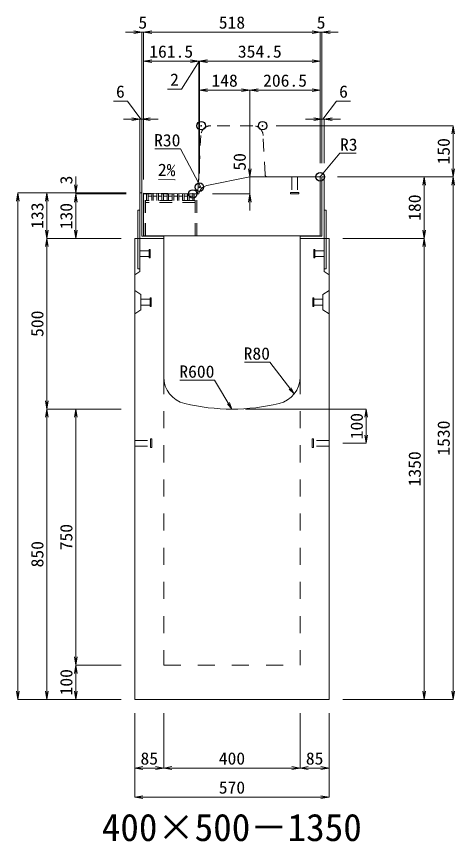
# Model space of a CAD drawing. Units: millimetres at full size. Extents: x -1809 to 57027, y -20349 to 17321.
# Drawn here: x 40936 to 42221, y -10912 to -8496 of the extents above; entities that cross this region are included whole.
import ezdxf
from ezdxf.enums import TextEntityAlignment as Align

# ---------------------------------------------------------------- set-up
doc = ezdxf.new("R2010")
doc.units = ezdxf.units.MM
doc.header["$LTSCALE"] = 50
doc.header["$PDMODE"] = 32
doc.header["$PDSIZE"] = 25
doc.linetypes.add('USER1', pattern=[2, 1, -1])
doc.linetypes.add('USER2', pattern=[1.35, 0.75, -0.6])
for name, color, linetype, lineweight in [('インサート', 3, 'USER2', 9), ('グレーチング', 7, 'USER2', 5), ('受枠', 3, 'Continuous', 5), ('寸法線', 7, 'Continuous', 13), ('引出線', 4, 'Continuous', 13), ('本体', 2, 'Continuous', 13)]:
    doc.layers.add(name, color=color, linetype=linetype, lineweight=lineweight)
doc.layers.add('作業エリア', color=11, linetype='Continuous')
doc.layers.add('文字', color=7, linetype='Continuous')
doc.styles.add('ＭＳ 明朝', font='')
doc.styles.get('ＭＳ 明朝').set_extended_font_data('MS Mincho')

# ---------------------------------------------------------------- blocks, each defined once
blk = doc.blocks.new('open_arrow')
at = {"color": 0, "linetype": 'Continuous', "lineweight": -2}
blk.add_lwpolyline([(7.5, 1.25), (0, 0), (7.5, -1.25)], dxfattribs=at)

msp = doc.modelspace()

# ---------------------------------------------------------------- linework, layer by layer
at = {"layer": 'インサート'}
for p, q in [((41743.74, -8966.05), (41743.74, -9012.05)), ((41743.74, -8966.05), (41760.74, -8966.05)), ((41760.74, -8966.05), (41760.74, -9012.05)), ((41739.74, -9016.05), (41739.74, -9012.05)), ((41739.74, -9012.05), (41764.74, -9012.05)), ((41739.74, -9016.05), (41764.74, -9016.05)), ((41764.74, -9012.05), (41764.74, -9016.05)), ((41328.24, -9178.55), (41325.24, -9178.55)), ((41325.24, -9178.55), (41325.24, -9203.55)), ((41328.24, -9203.55), (41328.24, -9178.55)), ((41808.24, -9178.55), (41811.24, -9178.55)), ((41808.24, -9203.55), (41808.24, -9178.55)), ((41811.24, -9178.55), (41811.24, -9203.55)), ((41298.24, -9182.55), (41325.24, -9182.55)), ((41298.24, -9182.55), (41298.24, -9199.55)), ((41298.24, -9199.55), (41325.24, -9199.55)), ((41325.24, -9203.55), (41328.24, -9203.55)), ((41811.24, -9203.55), (41808.24, -9203.55)), ((41838.24, -9182.55), (41811.24, -9182.55)), ((41838.24, -9199.55), (41811.24, -9199.55)), ((41838.24, -9182.55), (41838.24, -9199.55)), ((41301.44, -9324.55), (41328.44, -9324.55)), ((41301.44, -9324.55), (41301.44, -9341.55)), ((41331.44, -9320.55), (41328.44, -9320.55)), ((41328.44, -9320.55), (41328.44, -9345.55)), ((41331.44, -9345.55), (41331.44, -9320.55)), ((41805.04, -9320.55), (41808.04, -9320.55)), ((41805.04, -9345.55), (41805.04, -9320.55)), ((41808.04, -9320.55), (41808.04, -9345.55)), ((41835.04, -9324.55), (41808.04, -9324.55)), ((41835.04, -9324.55), (41835.04, -9341.55)), ((41301.44, -9341.55), (41328.44, -9341.55)), ((41328.44, -9345.55), (41331.44, -9345.55)), ((41808.04, -9345.55), (41805.04, -9345.55)), ((41835.04, -9341.55), (41808.04, -9341.55)), ((41329.24, -9758.55), (41329.24, -9733.55)), ((41329.24, -9733.55), (41333.24, -9733.55)), ((41333.24, -9758.55), (41333.24, -9733.55)), ((41803.24, -9733.55), (41807.24, -9733.55)), ((41803.24, -9733.55), (41803.24, -9758.55)), ((41807.24, -9733.55), (41807.24, -9758.55)), ((41283.24, -9737.55), (41329.24, -9737.55)), ((41283.24, -9754.55), (41283.24, -9737.55)), ((41283.24, -9754.55), (41329.24, -9754.55)), ((41333.24, -9758.55), (41329.24, -9758.55)), ((41807.24, -9758.55), (41803.24, -9758.55)), ((41853.24, -9737.55), (41807.24, -9737.55)), ((41853.24, -9754.55), (41807.24, -9754.55)), ((41853.24, -9737.55), (41853.24, -9754.55))]:
    msp.add_line(p, q, dxfattribs=at)
at = {"layer": 'グレーチング'}
for p, q in [((41310.24, -9139.05), (41310.24, -9016.05)), ((41465.24, -9016.05), (41310.24, -9016.05)), ((41314.74, -9139.05), (41314.74, -9016.05)), ((41460.74, -9035.05), (41314.74, -9035.05)), ((41317.74, -9035.05), (41317.74, -9016.05)), ((41322.24, -9035.05), (41322.24, -9016.05)), ((41332.8, -9022.05), (41322.24, -9022.05)), ((41332.8, -9035.05), (41332.8, -9016.05)), ((41337.3, -9035.05), (41337.3, -9016.05)), ((41347.85, -9022.05), (41337.3, -9022.05)), ((41347.85, -9035.05), (41347.85, -9016.05)), ((41352.35, -9035.05), (41352.35, -9016.05)), ((41362.91, -9022.05), (41352.35, -9022.05)), ((41362.91, -9035.05), (41362.91, -9016.05)), ((41367.41, -9035.05), (41367.41, -9016.05)), ((41377.96, -9022.05), (41367.41, -9022.05)), ((41377.96, -9035.05), (41377.96, -9016.05)), ((41382.46, -9035.05), (41382.46, -9016.05)), ((41393.02, -9022.05), (41382.46, -9022.05)), ((41393.02, -9035.05), (41393.02, -9016.05)), ((41397.52, -9035.05), (41397.52, -9016.05)), ((41408.07, -9022.05), (41397.52, -9022.05)), ((41408.07, -9035.05), (41408.07, -9016.05)), ((41412.57, -9035.05), (41412.57, -9016.05)), ((41423.13, -9022.05), (41412.57, -9022.05)), ((41423.13, -9035.05), (41423.13, -9016.05)), ((41427.63, -9035.05), (41427.63, -9016.05)), ((41438.19, -9022.05), (41427.63, -9022.05)), ((41438.19, -9035.05), (41438.19, -9016.05)), ((41442.69, -9035.05), (41442.69, -9016.05)), ((41453.24, -9022.05), (41442.69, -9022.05)), ((41453.24, -9035.05), (41453.24, -9016.05)), ((41457.74, -9035.05), (41457.74, -9016.05)), ((41460.74, -9139.05), (41460.74, -9016.05)), ((41465.24, -9139.05), (41465.24, -9016.05)), ((41460.74, -9041.05), (41314.74, -9041.05))]:
    msp.add_line(p, q, dxfattribs=at)
at = {"layer": '作業エリア'}
for p in [(41478.24, -8816.05), (41658.24, -8816.05), (41827.24, -8966.05), (41472.74, -8996.05), (41453.24, -9016.05)]:
    msp.add_point(p, dxfattribs=at)
at = {"layer": '受枠'}
for p, q in [((41832.24, -8966.05), (41838.24, -8966.05)), ((41832.24, -9140.05), (41832.24, -8966.05)), ((41838.24, -9235.05), (41838.24, -8966.05)), ((41304.24, -9013.05), (41298.24, -9013.05)), ((41298.24, -9235.05), (41298.24, -9013.05)), ((41304.24, -9140.05), (41304.24, -9013.05)), ((41298.24, -9063.05), (41292.24, -9063.05)), ((41292.24, -9235.05), (41292.24, -9063.05)), ((41838.24, -9063.05), (41844.24, -9063.05)), ((41844.24, -9235.05), (41844.24, -9063.05)), ((41368.24, -9146.05), (41298.24, -9146.05)), ((41368.24, -9140.05), (41304.24, -9140.05)), ((41368.24, -9146.05), (41368.24, -9140.05)), ((41768.24, -9140.05), (41832.24, -9140.05)), ((41768.24, -9146.05), (41768.24, -9140.05)), ((41768.24, -9146.05), (41838.24, -9146.05)), ((41298.24, -9235.05), (41292.24, -9235.05)), ((41838.24, -9235.05), (41844.24, -9235.05))]:
    msp.add_line(p, q, dxfattribs=at)
at = {"layer": '寸法線'}
for p, q in [((41357.24, -8541.93), (41256.24, -8541.93)), ((41304.24, -8973.03), (41304.24, -8541.93)), ((41827.24, -8541.93), (41309.24, -8541.93)), ((41309.24, -8973.25), (41309.24, -8541.93)), ((41309.24, -8973.25), (41309.24, -8541.93)), ((41779.24, -8541.93), (41880.24, -8541.93)), ((41827.24, -8926.03), (41827.24, -8541.93)), ((41827.24, -8926.03), (41827.24, -8541.93)), ((41832.24, -8926.03), (41832.24, -8541.93)), ((41518.81, -8626.93), (41309.24, -8626.93)), ((41309.24, -8973.25), (41309.24, -8626.93)), ((41471.78, -8626.93), (41420.05, -8709.16)), ((41520.74, -8626.93), (41422.81, -8626.93)), ((41470.81, -8976.03), (41470.81, -8626.93)), ((41827.24, -8626.93), (41472.74, -8626.93)), ((41472.74, -8956.03), (41472.74, -8626.93)), ((41827.24, -8926.03), (41827.24, -8626.93)), ((41470.81, -8976.03), (41470.81, -8673.47)), ((41472.74, -8956.03), (41472.74, -8671.93)), ((41420.05, -8709.16), (41379.64, -8709.16)), ((41472.74, -8711.93), (41620.74, -8711.93)), ((41472.74, -8956.03), (41472.74, -8711.93)), ((41620.74, -8926.03), (41620.74, -8711.93)), ((41620.74, -8711.93), (41827.24, -8711.93)), ((41620.74, -8926.03), (41620.74, -8711.93)), ((41827.24, -8926.03), (41827.24, -8711.93)), ((41261.62, -8744.13), (41220.39, -8744.13)), ((41301.24, -8796.93), (41261.62, -8744.13)), ((41835.24, -8796.93), (41874.86, -8744.13)), ((41874.86, -8744.13), (41916.09, -8744.13)), ((41352.24, -8796.93), (41250.24, -8796.93)), ((41298.24, -9058.03), (41298.24, -8796.93)), ((41304.24, -9058.03), (41304.24, -8796.93)), ((41698.26, -8816.05), (42217.02, -8816.05)), ((41784.24, -8796.93), (41886.24, -8796.93)), ((41832.24, -8926.03), (41832.24, -8796.93)), ((41838.24, -8926.03), (41838.24, -8796.93)), ((42217.02, -8816.05), (42217.02, -8966.05)), ((41620.74, -8918.05), (41620.74, -9064.05)), ((41110.3, -8965.05), (41110.3, -9064.05)), ((41878.26, -8966.05), (42132.02, -8966.05)), ((41878.26, -8966.05), (42217.02, -8966.05)), ((41878.26, -8966.05), (42217.02, -8966.05)), ((42132.02, -8966.05), (42132.02, -9146.05)), ((42217.02, -8966.05), (42217.02, -10496.05)), ((40940.3, -10496.05), (40940.3, -9013.05)), ((41258.22, -9013.05), (40940.3, -9013.05)), ((41025.3, -9013.05), (41025.3, -9146.05)), ((41258.22, -9013.05), (41025.3, -9013.05)), ((41258.22, -9013.05), (41110.3, -9013.05)), ((41258.22, -9016.05), (41110.3, -9016.05)), ((41110.3, -9016.05), (41110.3, -9146.05)), ((41258.22, -9016.05), (41110.3, -9016.05)), ((41510.83, -9016.05), (41620.74, -9016.05)), ((41243.22, -9146.05), (41025.3, -9146.05)), ((41025.3, -9146.05), (41025.3, -9646.05)), ((41243.22, -9146.05), (41025.3, -9146.05)), ((41243.22, -9146.05), (41110.3, -9146.05)), ((41893.26, -9146.05), (42132.02, -9146.05)), ((41893.26, -9146.05), (42132.02, -9146.05)), ((42132.02, -9146.05), (42132.02, -10496.05)), ((41243.22, -9646.05), (41025.3, -9646.05)), ((41025.3, -10496.05), (41025.3, -9646.05)), ((41243.22, -9646.05), (41025.3, -9646.05)), ((41110.3, -9646.05), (41110.3, -10396.05)), ((41243.22, -9646.05), (41110.3, -9646.05)), ((41608.26, -9646.05), (41962.02, -9646.05)), ((41962.02, -9646.05), (41962.02, -9746.05)), ((41893.26, -9746.05), (41962.02, -9746.05)), ((41243.22, -10396.05), (41110.3, -10396.05)), ((41110.3, -10396.05), (41110.3, -10496.05)), ((41243.22, -10396.05), (41110.3, -10396.05)), ((41243.22, -10496.05), (40940.3, -10496.05)), ((41243.22, -10496.05), (41025.3, -10496.05)), ((41243.22, -10496.05), (41110.3, -10496.05)), ((41893.26, -10496.05), (42132.02, -10496.05)), ((41893.26, -10496.05), (42217.02, -10496.05)), ((41283.24, -10536.07), (41283.24, -10697.21)), ((41283.24, -10536.07), (41283.24, -10782.21)), ((41368.24, -10536.07), (41368.24, -10697.21)), ((41368.24, -10536.07), (41368.24, -10697.21)), ((41768.24, -10536.07), (41768.24, -10697.21)), ((41768.24, -10536.07), (41768.24, -10697.21)), ((41853.24, -10536.07), (41853.24, -10697.21)), ((41853.24, -10536.07), (41853.24, -10782.21)), ((41283.24, -10697.21), (41368.24, -10697.21)), ((41368.24, -10697.21), (41768.24, -10697.21)), ((41768.24, -10697.21), (41853.24, -10697.21)), ((41283.24, -10782.21), (41853.24, -10782.21))]:
    msp.add_line(p, q, dxfattribs=at)
at = {"layer": '引出線'}
for points in [[(41478.84, -9000.19), (41417.12, -8883.9), (41342.45, -8883.9)], [(41826.36, -8966.93), (41885.09, -8896.57), (41932.81, -8896.57)], [(41401.91, -8974.88), (41353.17, -8973.91), (41401.91, -8974.88)], [(41751, -9601.63), (41679.74, -9508.52), (41605.07, -9508.52)], [(41568.24, -9646.05), (41516.88, -9561.3), (41415.87, -9561.3)]]:
    msp.add_lwpolyline(points, dxfattribs=at)
at = {"layer": '本体', "linetype": 'USER2', "lineweight": 9}
for p, q in [((41629.7, -8816.05), (41506.78, -8816.05)), ((41468.57, -9009.4), (41476.82, -8844.56)), ((41665.41, -8959.4), (41659.67, -8844.56)), ((41298.24, -9146.05), (41298.24, -9243.05)), ((41838.24, -9146.05), (41838.24, -9243.05)), ((41298.24, -9243.05), (41283.24, -9252.55)), ((41838.24, -9243.05), (41853.24, -9252.55))]:
    msp.add_line(p, q, dxfattribs=at)
at = {"layer": '本体'}
for p, q in [((41620.74, -8966.05), (41494.43, -8991.66)), ((41824.24, -8966.05), (41620.74, -8966.05)), ((41827.24, -9139.05), (41827.24, -8969.05)), ((41309.24, -9139.05), (41309.24, -9013.27)), ((41309.24, -9013.27), (41453.24, -9016.05)), ((41453.24, -9016.05), (41470.81, -9016.05)), ((41283.24, -9146.05), (41283.24, -10496.05)), ((41368.24, -9146.05), (41283.24, -9146.05)), ((41827.24, -9139.05), (41309.24, -9139.05)), ((41368.24, -9146.05), (41368.24, -9552.02)), ((41768.24, -9552.02), (41768.24, -9146.05)), ((41853.24, -9146.05), (41768.24, -9146.05)), ((41853.24, -10496.05), (41853.24, -9146.05)), ((41283.24, -10496.05), (41853.24, -10496.05))]:
    msp.add_line(p, q, dxfattribs=at)
at = {"layer": '本体', "lineweight": 9}
for p, q in [((41283.24, -9299.05), (41301.44, -9310.55)), ((41853.24, -9299.05), (41835.04, -9310.55)), ((41301.44, -9310.55), (41301.44, -9355.55)), ((41835.04, -9310.55), (41835.04, -9355.55)), ((41283.24, -9367.05), (41301.44, -9355.55)), ((41853.24, -9367.05), (41835.04, -9355.55))]:
    msp.add_line(p, q, dxfattribs=at)
at = {"layer": '本体', "linetype": 'USER1', "lineweight": 15}
for p, q in [((41368.24, -9552.02), (41368.24, -10396.05)), ((41768.24, -9552.02), (41768.24, -10396.05)), ((41368.24, -10396.05), (41768.24, -10396.05))]:
    msp.add_line(p, q, dxfattribs=at)
at = {"layer": '本体', "linetype": 'USER2', "lineweight": 9}
for centre, radius, start, end in [((41506.78, -8846.05), 30, 90, 177.13759), ((41629.7, -8846.05), 30, 2.86241, 90), ((41672.4, -8959.05), 7, 182.86241, 270), ((41461.58, -9009.05), 7, 270, 357.13759)]:
    msp.add_arc(centre, radius, start, end, dxfattribs=at)
at = {"layer": '本体'}
for centre, radius, start, end in [((41824.24, -8969.05), 3, 0, 90), ((41500.39, -9021.06), 30, 101.45875, 170.39512), ((41448.24, -9552.02), 80, 180, 256.65764), ((41688.24, -9552.02), 80, 283.34236, 0), ((41568.24, -9046.05), 600, 256.65764, 283.34236)]:
    msp.add_arc(centre, radius, start, end, dxfattribs=at)

# ---------------------------------------------------------------- block references
at = {"layer": '寸法線', "xscale": 3.2, "yscale": 3.2}
for p, rotation in [((41304.24, -8541.93), 180), ((41827.24, -8541.93), 180), ((41827.24, -8541.93), 180), ((41470.81, -8626.93), 180), ((41827.24, -8626.93), 180), ((41620.74, -8711.93), 180), ((41827.24, -8711.93), 180), ((41298.24, -8796.93), 180), ((41832.24, -8796.93), 180), ((42217.02, -8816.05), 270), ((41620.74, -8966.05), 90), ((42217.02, -8966.05), 90), ((42132.02, -8966.05), 270), ((42217.02, -8966.05), 270), ((41110.3, -9013.05), 90), ((40940.3, -9013.05), 270), ((41025.3, -9013.05), 270), ((41110.3, -9016.05), 270), ((41110.3, -9016.05), 270), ((41620.74, -9016.05), 270), ((41025.3, -9146.05), 90), ((41110.3, -9146.05), 90), ((42132.02, -9146.05), 90), ((41025.3, -9146.05), 270), ((42132.02, -9146.05), 270), ((41025.3, -9646.05), 90), ((41025.3, -9646.05), 270), ((41110.3, -9646.05), 270), ((41962.02, -9646.05), 270), ((41962.02, -9746.05), 90), ((41110.3, -10396.05), 90), ((41110.3, -10396.05), 270), ((40940.3, -10496.05), 90), ((41025.3, -10496.05), 90), ((41110.3, -10496.05), 90), ((42132.02, -10496.05), 90), ((42217.02, -10496.05), 90), ((41368.24, -10697.21), 180), ((41768.24, -10697.21), 180), ((41853.24, -10697.21), 180), ((41853.24, -10782.21), 180)]:
    msp.add_blockref('open_arrow', p, dxfattribs=dict(at, rotation=rotation))
for p in [(41309.24, -8541.93), (41309.24, -8541.93), (41832.24, -8541.93), (41309.24, -8626.93), (41470.81, -8626.93), (41472.74, -8626.93), (41472.74, -8626.93), (41472.74, -8711.93), (41620.74, -8711.93), (41304.24, -8796.93), (41838.24, -8796.93), (41283.24, -10697.21), (41368.24, -10697.21), (41768.24, -10697.21), (41283.24, -10782.21)]:
    msp.add_blockref('open_arrow', p, dxfattribs=at)
at = {"layer": '引出線'}
for p, xscale, yscale, rotation in [((41401.91, -8974.88), 0.16, 0.16, 178.9), ((41826.36, -8966.93), 0.16, 0.16, 50.2), ((41478.84, -9000.19), 0.16, 0.16, 118), ((41751, -9601.63), 2.67, 2.67, 127.4), ((41568.24, -9646.05), 2.67, 2.67, 121.2)]:
    msp.add_blockref('open_arrow', p, dxfattribs=dict(at, xscale=xscale, yscale=yscale, rotation=rotation))

# ---------------------------------------------------------------- texts
at = {"layer": '寸法線', "style": 'ＭＳ 明朝', "width": 1.05}
for s, p in [('5', (41306.74, -8513.91)), ('518', (41568.24, -8513.91)), ('5', (41829.74, -8513.91)), ('161.5', (41390.03, -8598.91)), ('354.5', (41649.99, -8598.91)), ('2', (41399.84, -8681.14)), ('148', (41546.74, -8683.91)), ('206.5', (41723.99, -8683.91)), ('6', (41241.01, -8716.11)), ('6', (41895.47, -8716.11)), ('85', (41325.74, -10669.19)), ('400', (41568.24, -10669.19)), ('85', (41810.74, -10669.19)), ('570', (41568.24, -10754.19))]:
    msp.add_text(s, height=36.03, dxfattribs=at).set_placement(p, align=Align.MIDDLE_CENTER)
for s, p in [('150', (42189, -8891.05)), ('50', (41590.74, -8921.99)), ('3', (41082.3, -8975.23)), ('180', (42104, -9056.05)), ('133', (40997.28, -9079.55)), ('130', (41082.28, -9081.05)), ('500', (40997.28, -9396.05)), ('100', (41934, -9696.05)), ('1530', (42189, -9731.05)), ('1350', (42104, -9821.05)), ('750', (41082.28, -10021.05)), ('850', (40997.28, -10071.05)), ('100', (41082.28, -10446.05))]:
    msp.add_text(s, height=36.03, rotation=90, dxfattribs=at).set_placement(p, align=Align.MIDDLE_CENTER)
at = {"layer": '引出線', "style": 'ＭＳ 明朝', "width": 1.05}
for s, p in [('R30', (41417.12, -8840.7)), ('R80', (41679.74, -9465.32)), ('R600', (41516.88, -9518.1))]:
    msp.add_text(s, height=36.03, dxfattribs=at).set_placement(p, align=Align.TOP_RIGHT)
msp.add_text('R3', height=36.03, dxfattribs=at).set_placement((41885.09, -8853.37), align=Align.TOP_LEFT)
msp.add_text('2%', height=36.03, rotation=358.854, dxfattribs=at).set_placement((41402.85, -8927.99), align=Align.TOP_RIGHT)
at = {"layer": '文字', "style": 'ＭＳ 明朝'}
msp.add_text('400×500－1350', height=80.06, dxfattribs=at).set_placement((41567.76, -10871.03), align=Align.MIDDLE_CENTER)

doc.saveas('drawing.dxf')
